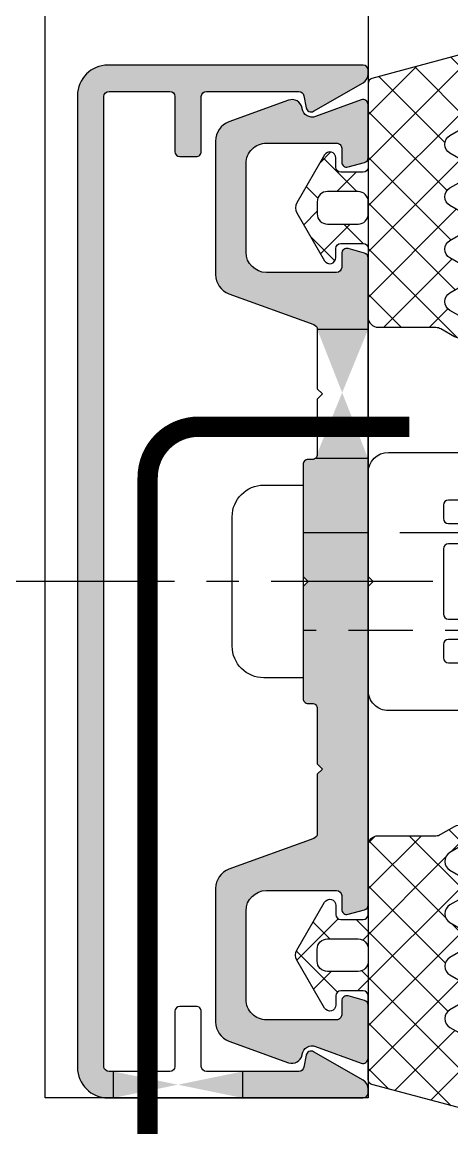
# Model space of a CAD drawing. Header units: millimetres. Extents: x -17234 to -8874, y -2869 to 1211.
# Drawn here: x -17150.8 to -17129.7, y -601.1 to -546.7 of the extents above; entities that cross this region are included whole.
import ezdxf

# ---------------------------------------------------------------- set-up
doc = ezdxf.new("R2010")
doc.units = ezdxf.units.MM
for name, pattern in [('CENTER', [50.800000000000004, 31.75, -6.35, 6.35, -6.35]), ('DASHED', [19.049999999999997, 12.7, -6.35]), ('DASHED2', [9.524999999999999, 6.35, -3.175])]:
    doc.linetypes.add(name, pattern=pattern)
for name, color, linetype in [('Centerline', 6, 'CENTER'), ('Drain Path', 6, 'Continuous'), ('Gasket EPDM', 32, 'Continuous'), ('Gasket Silicone', 20, 'Continuous'), ('Profile', 1, 'Continuous'), ('Profile View', 9, 'Continuous'), ('PVC Spacer', 3, 'Continuous'), ('Screw', 9, 'Continuous')]:
    doc.layers.add(name, color=color, linetype=linetype)

# ---------------------------------------------------------------- blocks, each defined once
blk = doc.blocks.new('EGG - 01')
at = {"layer": 'Gasket EPDM', "ltscale": 0.5}
h = blk.add_hatch(dxfattribs=at)
h.set_pattern_fill('ANSI37', color=5, scale=0.5, style=0)
h.set_pattern_definition([(45, (16931.76398021643, 552.2421061978254), (-1.122532015133644, 1.122532015133644), []), (135, (16931.76398021643, 552.2421061978254), (-1.122532015133644, -1.122532015133644), [])])
edge = h.paths.add_edge_path()
edge.add_arc((7.003679740504693, -0.746193317245968), 0.4999999999998441, 299.9999999999973, 420.0000000000027)
edge.add_line((7.253679740504595, -0.3131806153538719), (6.521628932947351, 0.1094691154501106))
edge.add_arc((6.77162893294786, 0.5424818173420363), 0.5000000000000001, 120.0000000000673, 239.9999999999327, ccw=False)
edge.add_line((6.521628932947351, 0.9754945192339619), (7.253679740504595, 1.398144250037944))
edge.add_arc((7.00367974050448, 1.831156951930097), 0.4999999999999998, 300.0000000000152, 419.9999999999848)
edge.add_line((7.253679740504595, 2.26416965382225), (6.521628932947351, 2.686819384626006))
edge.add_arc((6.77162893294786, 3.119832086517931), 0.5000000000000001, 120.0000000000673, 239.9999999999327, ccw=False)
edge.add_line((6.521628932947351, 3.552844788409857), (7.25367974051187, 3.975494519217818))
edge.add_arc((7.00367974051187, 4.408507221110038), 0.5000000000000002, 299.9999999999999, 359.9999999999793)
edge.add_line((7.50367974051187, 4.408507221109858), (7.50367974051187, 7.001122055274095))
edge.add_arc((7.003679740510961, 7.001122055273398), 0.5000000000009095, 7.989553359821821e-11, 105.0000000000745)
edge.add_line((6.874270217958838, 7.484084968418642), (2.688974979217164, 6.362638489112896))
edge.add_arc((2.753679740493602, 6.121157032540927), 0.249999999999921, 105.0000000001964, 180.0000000002782)
edge.add_line((2.503679740493681, 6.121157032539713), (2.503679740493681, 1.999999999999318))
edge.add_arc((2.253679740491407, 2.000000000000682), 0.2500000000022737, 269.99999999968736, 359.99999999968736, ccw=False)
edge.add_line((2.253679740490043, 1.749999999998408), (1.167927419020998, 1.749999999998408))
edge.add_arc((1.167927419020998, 1.999999999998408), 0.25, 180, 270, ccw=False)
edge.add_line((0.9179274190209981, 1.999999999998408), (0.9179274190209981, 2.449999999998681))
edge.add_arc((0.6179274190208797, 2.449999999998458), 0.3000000000001184, 4.257702533584149e-11, 149.9999999999438)
edge.add_line((0.3581197978855926, 2.599999999998772), (-0.9986533347109798, 0.2499999999984084))
edge.add_arc((-0.5656406328201353, -6.821210263296962e-13), 0.4999999999983546, 150.0000000000115, 209.9999999999885)
edge.add_line((-0.9986533347109798, -0.2499999999997726), (0.3581197978855926, -2.600000000001955))
edge.add_arc((0.6179274190208797, -2.450000000001642), 0.3000000000001184, 210.0000000000561, 359.9999999999574)
edge.add_line((0.9179274190209981, -2.450000000001864), (0.9179274190209981, -2.000000000001592))
edge.add_arc((1.167927419020998, -2.000000000001592), 0.25, 90, 180, ccw=False)
edge.add_line((1.167927419020998, -1.750000000001592), (2.253679740490043, -1.750000000001592))
edge.add_arc((2.253679740491748, -2.000000000003524), 0.2500000000019327, 3.3867308957269415e-10, 90.00000000039091, ccw=False)
edge.add_line((2.503679740493681, -2.000000000002046), (2.503679740493681, -5.37645785702091))
edge.add_arc((3.003679740493681, -5.37645785702091), 0.5, 180, 270)
edge.add_line((3.003679740493681, -5.87645785702091), (5.827380753220496, -5.87645785702091))
edge.add_arc((5.827380753220381, -6.37645785702091), 0.5, 59.99999999998482, 89.99999999998693, ccw=False)
edge.add_line((6.077380753220496, -5.943445155128757), (6.753679740504595, -6.333906557489399))
edge.add_arc((7.003679740504595, -5.900893855597587), 0.4999999999996472, 239.9999999999766, 419.9999999999766)
edge.add_line((7.253679740504595, -5.467881153705775), (6.521628932947351, -5.045231422901793))
edge.add_arc((6.77162893294786, -4.612218721009867), 0.5000000000000001, 120.0000000000673, 239.9999999999327, ccw=False)
edge.add_line((6.521628932947351, -4.179206019117942), (7.253679740504595, -3.756556288313959))
edge.add_arc((7.00367974050448, -3.323543586421806), 0.4999999999999998, 300.0000000000152, 419.9999999999848)
edge.add_line((7.253679740504595, -2.890530884529653), (6.521628932947351, -2.467881153725898))
edge.add_arc((6.77162893294786, -2.034868451833972), 0.5000000000000001, 120.0000000000673, 239.9999999999327, ccw=False)
edge.add_line((6.521628932947351, -1.601855749942047), (7.253679740504595, -1.179206019138064))
edge = h.paths.add_edge_path(flags=16)
edge.add_arc((0.4999999999998689, -0.3000018669307739), 0.4999999999998689, 179.999999999985, 270.000000000015)
edge.add_line((0.5, -0.8000018669306428), (2.009099999995669, -0.8000018669288238))
edge.add_arc((2.009099999995215, -0.3000018669283691), 0.5000000000004547, 270.0000000000521, 359.9999999997916)
edge.add_line((2.509099999995669, -0.300001866930188), (2.509099999995669, 0.300001866930188))
edge.add_arc((2.009099999996124, 0.3000018669292785), 0.4999999999995453, 1.042204158022913e-10, 90.00000000005213)
edge.add_line((2.009099999995669, 0.8000018669288238), (0.5, 0.8000018669306428))
edge.add_arc((0.4999999999998689, 0.3000018669307739), 0.4999999999998689, 89.99999999998498, 180.000000000015)
edge.add_line((0, 0.3000018669306428), (0, -0.3000018669306428))
for points in [[(7.253679740504595, -1.179206019138064, 0.5773502691896574), (7.253679740504595, -0.3131806153538719), (6.521628932947351, 0.1094691154501106, -0.5773502691888426), (6.521628932947351, 0.9754945192339619), (7.253679740504595, 1.398144250037944, 0.577350269189449), (7.253679740504595, 2.26416965382225), (6.521628932947351, 2.686819384626006, -0.5773502691888426), (6.521628932947351, 3.552844788409857), (7.25367974051187, 3.975494519217818, 0.2679491924310263), (7.50367974051187, 4.408507221109858), (7.50367974051187, 7.001122055274095, 0.4931454260312742), (6.874270217958838, 7.484084968418642), (2.688974979217164, 6.362638489112896, 0.3394542588637746), (2.503679740493681, 6.121157032539713), (2.503679740493681, 1.999999999999318, -0.414213562373095), (2.253679740490043, 1.749999999998408), (1.167927419020998, 1.749999999998408, -0.4142135623730951), (0.9179274190209981, 1.999999999998408), (0.9179274190209981, 2.449999999998681, 0.7673269879782757), (0.3581197978855926, 2.599999999998772), (-0.9986533347109798, 0.2499999999984084, 0.2679491924310153), (-0.9986533347109798, -0.2499999999997726), (0.3581197978855926, -2.600000000001955, 0.7673269879782757), (0.9179274190209981, -2.450000000001864), (0.9179274190209981, -2.000000000001592, -0.4142135623730951), (1.167927419020998, -1.750000000001592), (2.253679740490043, -1.750000000001592, -0.4142135623733614), (2.503679740493681, -2.000000000002046), (2.503679740493681, -5.37645785702091, 0.414213562373095), (3.003679740493681, -5.87645785702091), (5.827380753220496, -5.87645785702091, -0.1316524975874049), (6.077380753220496, -5.943445155128757), (6.753679740504595, -6.333906557489399, 1), (7.253679740504595, -5.467881153705775), (6.521628932947351, -5.045231422901793, -0.5773502691888426), (6.521628932947351, -4.179206019117942), (7.253679740504595, -3.756556288313959, 0.577350269189449), (7.253679740504595, -2.890530884529653), (6.521628932947351, -2.467881153725898, -0.5773502691888426), (6.521628932947351, -1.601855749942047)], [(0, -0.3000018669306428, 0.4142135623732486), (0.5, -0.8000018669306428), (2.009099999995669, -0.8000018669288238, 0.4142135623717632), (2.509099999995669, -0.300001866930188), (2.509099999995669, 0.300001866930188, 0.4142135623728287), (2.009099999995669, 0.8000018669288238), (0.5, 0.8000018669306428, 0.4142135623732486), (0, 0.3000018669306428)]]:
    blk.add_lwpolyline(points, format="xyb", close=True, dxfattribs=at)

msp = doc.modelspace()

# ---------------------------------------------------------------- hatches: boundary and pattern name
at = {"layer": 'Gasket Silicone', "ltscale": 0.5}
h = msp.add_hatch(color=1, dxfattribs=at)
h.dxf.hatch_style = 1
edge = h.paths.add_edge_path(flags=16)
edge.add_line((-17139.96805710145, -598.339442980067), (-17139.96805710145, -599.6394429800645))
edge.add_line((-17146.31805710145, -598.339442980067), (-17146.31805710145, -599.6394429800645))
edge = h.paths.add_edge_path()
edge.add_line((-17139.96805710145, -598.3394429800601), (-17139.96805710145, -599.6394429800614))
edge.add_line((-17139.96805710145, -599.6394429800614), (-17134.04305710144, -599.6394429800554))
edge.add_arc((-17134.04305710144, -599.3894429800567), 0.2499999999986642, 270, 360.0000000003062)
edge.add_line((-17133.79305710144, -599.3894429800554), (-17133.79305710144, -599.2041324773824))
edge.add_arc((-17134.29305710144, -599.2041324773847), 0.500000000003638, 0, 59.99999999972206)
edge.add_line((-17134.04305710144, -598.7711197754894), (-17136.47359162309, -597.367850015146))
edge.add_arc((-17136.59859162309, -597.5843563660942), 0.2500000000017435, 60.0000000002307, 169.9999999998189)
edge.add_line((-17136.84479356134, -597.5409443216763), (-17136.94916338841, -598.1328550244749))
edge.add_arc((-17137.19536532666, -598.0894429800585), 0.2499999999997382, 270, 350.00000000007685, ccw=False)
edge.add_line((-17137.19536532666, -598.3394429800583), (-17139.96805710145, -598.3394429800601))
edge = h.paths.add_edge_path()
edge.add_line((-17146.31805710145, -599.6394429800678), (-17146.31805710145, -598.3394429800667))
edge.add_line((-17146.31805710145, -598.3394429800668), (-17146.53055710142, -598.339442980067))
edge.add_arc((-17146.53055710142, -598.0894429800663), 0.2500000000006537, 180.0000000001498, 270, ccw=False)
edge.add_line((-17146.78055710142, -598.089442980067), (-17146.78055710146, -550.3894429800663))
edge.add_arc((-17146.53055710146, -550.3894429800675), 0.250000000001819, 90.00000000069372, 180, ccw=False)
edge.add_line((-17146.53055710146, -550.1394429800657), (-17143.54305710144, -550.1394429800627))
edge.add_arc((-17143.54305710144, -550.3894429800613), 0.24999999999865, -3.09398728859378e-10, 90, ccw=False)
edge.add_line((-17143.29305710145, -550.3894429800627), (-17143.29305710144, -553.0894429800634))
edge.add_arc((-17143.04305710144, -553.0894429800621), 0.250000000001819, 180, 269.9999999993014)
edge.add_line((-17143.04305710144, -553.339442980064), (-17142.24305710144, -553.3394429800616))
edge.add_arc((-17142.24305710145, -553.0894429800629), 0.2499999999986358, 270, 360.0000000003126)
edge.add_line((-17141.99305710145, -553.0894429800616), (-17141.99305710145, -550.3894429800608))
edge.add_arc((-17141.74305710144, -550.3894429800621), 0.250000000001819, 90.0000000006986, 180, ccw=False)
edge.add_line((-17141.74305710145, -550.1394429800603), (-17137.19536532671, -550.1394429800572))
edge.add_arc((-17137.19536532671, -550.3894429800592), 0.2500000000020037, 10.000000000020691, 89.99999999958311, ccw=False)
edge.add_line((-17136.94916338845, -550.346030935642), (-17136.84479356138, -550.9379416384405))
edge.add_arc((-17136.59859162313, -550.894529594025), 0.2499999999995914, 189.9999999997323, 300.000000000456)
edge.add_line((-17136.47359162313, -551.1110359449698), (-17134.04305710149, -549.7077661846203))
edge.add_arc((-17134.29305710149, -549.2747534827241), 0.5000000000070635, 300.0000000004954, 359.9999999996303)
edge.add_line((-17133.79305710149, -549.2747534827273), (-17133.79305710149, -549.0894429800543))
edge.add_arc((-17134.04305710149, -549.0894429800553), 0.25, 0, 89.99999999976876)
edge.add_line((-17134.04305710149, -548.8394429800553), (-17146.58055710146, -548.839442980067))
edge.add_arc((-17146.58055710146, -550.3394429800682), 1.500000000001123, 90, 179.9999999999571)
edge.add_line((-17148.08055710146, -550.339442980067), (-17148.08055710141, -598.1394429800681))
edge.add_arc((-17146.58055710142, -598.1394429800675), 1.5, 180, 270.0000000000467)
edge.add_line((-17146.58055710141, -599.6394429800675), (-17146.31805710145, -599.6394429800679))
h = msp.add_hatch(color=1, dxfattribs=at)
h.dxf.hatch_style = 1
edge = h.paths.add_edge_path(flags=17)
edge.add_line((-17133.79305710147, -561.8408200501605), (-17136.29305710145, -561.8408200501605))
edge.add_line((-17133.79305710149, -568.1908200501614), (-17136.39491097215, -568.19082005016))
edge = h.paths.add_edge_path()
edge.add_line((-17136.29305710147, -561.8408200501605), (-17133.79305710149, -561.8408200501605))
edge.add_line((-17133.79305710149, -561.8408200501605), (-17133.7930571015, -558.3253799100663))
edge.add_arc((-17134.0430571015, -558.3253799100676), 0.250000000001819, 0, 74.999999999169)
edge.add_line((-17133.97835234022, -558.0838984534942), (-17134.7782544312, -557.8692176709197))
edge.add_arc((-17134.84305710145, -558.1106728715877), 0.2500000000025687, 74.97676808802632, 179.9999999992851)
edge.add_line((-17135.09305710145, -558.1106728715846), (-17135.09305710145, -558.7894807416366))
edge.add_arc((-17135.34305710145, -558.789480741637), 0.25, -90.00000000051301, 0, ccw=False)
edge.add_line((-17135.34305710145, -559.039480741637), (-17138.79305710147, -559.0394807416402))
edge.add_arc((-17138.79305710147, -558.0394807416366), 1.000000000003666, 180.0000000002101, 269.99999999989575, ccw=False)
edge.add_line((-17139.79305710147, -558.0394807416402), (-17139.79305710148, -553.6818650015344))
edge.add_arc((-17138.79305710148, -553.6818650015312), 0.999999999996362, 89.99999999970731, 180, ccw=False)
edge.add_line((-17138.79305710148, -552.6818650015348), (-17135.34305710146, -552.6818650015308))
edge.add_arc((-17135.34305710146, -552.9318650015294), 0.2499999999986358, -3.126956471533049e-10, 90, ccw=False)
edge.add_line((-17135.09305710146, -552.9318650015308), (-17135.09305710146, -553.6106728715846))
edge.add_arc((-17134.84305710146, -553.6106728715852), 0.25, 180, 285.0232319127275)
edge.add_line((-17134.77825443121, -553.8521280722499), (-17133.97835234023, -553.637447289672))
edge.add_arc((-17134.0430571015, -553.3959658331024), 0.2499999999975933, 285.0000000003581, 360.0000000007311)
edge.add_line((-17133.79305710151, -553.3959658330992), (-17133.79305710147, -550.7874925923376))
edge.add_arc((-17134.04305710147, -550.7874925923337), 0.250000000001819, 0, 110.0000000007632)
edge.add_line((-17134.1285621373, -550.5525694371354), (-17136.37411893234, -551.3698852698897))
edge.add_arc((-17136.545129004, -550.9000389594963), 0.4999999999996144, 190.0000000003368, 289.9999999997839, ccw=False)
edge.add_line((-17137.03753288051, -550.9868630483326), (-17137.04347021255, -550.9531907650841))
edge.add_arc((-17137.53587408906, -551.0400148539176), 0.500000000001401, 9.999999999973527, 109.9999999997262)
edge.add_line((-17137.70688416072, -550.5701685435224), (-17140.6350772448, -551.6359436663175))
edge.add_arc((-17140.29305710147, -552.5756362871048), 1.000000000001803, 110.000000000063, 179.9999999999552)
edge.add_line((-17141.29305710148, -552.575636287104), (-17141.29305710147, -559.1457094560761))
edge.add_arc((-17140.29305710147, -559.1457094560772), 1.000000000001819, 180, 250.000000000099)
edge.add_line((-17140.63507724479, -560.0854020768651), (-17136.45755206564, -561.6058968949643))
edge.add_arc((-17136.54305710148, -561.840820050164), 0.2500000000042136, 8.01207988843089e-10, 69.99999999947448, ccw=False)
edge = h.paths.add_edge_path()
edge.add_line((-17133.79305710148, -568.1908200501614), (-17136.39491097215, -568.1908200501599))
edge.add_arc((-17136.54305710146, -567.9894429800407), 0.25, 269.9999999994968, 306.34062869245076, ccw=False)
edge.add_line((-17136.54305710147, -568.2394429800407), (-17136.74305710146, -568.2394429800396))
edge.add_arc((-17136.74305710146, -568.4894429800413), 0.2500000000016698, 90, 179.9999999996955)
edge.add_line((-17136.99305710146, -568.4894429800399), (-17136.99305710145, -573.9894429800594))
edge.add_line((-17136.99305710145, -573.9894429800594), (-17136.74305710143, -574.2394429800406))
edge.add_line((-17136.74305710143, -574.2394429800406), (-17136.99305710145, -574.4894429800576))
edge.add_line((-17136.99305710145, -574.4894429800576), (-17136.99305710145, -579.9894429800413))
edge.add_arc((-17136.74305710145, -579.989442980042), 0.25, 180, 270.0000000005862)
edge.add_line((-17136.74305710145, -580.239442980042), (-17136.54305710145, -580.2394429800399))
edge.add_arc((-17136.54305710145, -580.4894429800405), 0.2500000000004547, 1.8241053112433292e-10, 90, ccw=False)
edge.add_line((-17136.29305710145, -580.4894429800397), (-17136.29305710144, -583.2130659099781))
edge.add_line((-17136.29305710144, -583.2130659099781), (-17136.04305710144, -583.4630659099727))
edge.add_line((-17136.04305710144, -583.4630659099727), (-17136.29305710144, -583.7130659099745))
edge.add_line((-17136.29305710144, -583.7130659099745), (-17136.29305710144, -586.6380659099547))
edge.add_arc((-17136.54305710144, -586.6380659099573), 0.249999999996362, -70.00000000123708, 0, ccw=False)
edge.add_line((-17136.45755206561, -586.8729890651514), (-17140.63507724477, -588.3934838832618))
edge.add_arc((-17140.29305710144, -589.3331765040446), 0.9999999999964991, 109.9999999999517, 180.0000000002028)
edge.add_line((-17141.29305710144, -589.3331765040481), (-17141.29305710144, -595.9032496730184))
edge.add_arc((-17140.29305710143, -595.9032496730179), 1.000000000003638, 180, 249.9999999998378)
edge.add_line((-17140.63507724476, -596.8429422938063), (-17137.70688416067, -597.9087174165912))
edge.add_arc((-17137.53587408901, -597.4388711061993), 0.4999999999991015, 249.9999999999729, 349.9999999999775)
edge.add_line((-17137.04347021251, -597.5256951950328), (-17137.03753288047, -597.492022911784))
edge.add_arc((-17136.54512900396, -597.5788470006212), 0.5000000000002709, 70.00000000004587, 169.9999999995605, ccw=False)
edge.add_line((-17136.3741189323, -597.1090006902278), (-17134.12856213726, -597.9263165229719))
edge.add_arc((-17134.04305710143, -597.6913933677782), 0.2499999999973473, 249.9999999997891, 360.0000000014038)
edge.add_line((-17133.79305710143, -597.6913933677721), (-17133.79305710147, -595.0829201270104))
edge.add_arc((-17134.04305710147, -595.0829201270103), 0.25, 0, 75.0000000002703)
edge.add_line((-17133.97835234019, -594.8414386704377), (-17134.77825443117, -594.6267578878638))
edge.add_arc((-17134.84305710142, -594.8682130885256), 0.2499999999975756, 74.97676808685593, 180.0000000002768)
edge.add_line((-17135.09305710142, -594.8682130885269), (-17135.09305710142, -595.5470209585807))
edge.add_arc((-17135.34305710142, -595.5470209585798), 0.25, -89.99999999979809, 0, ccw=False)
edge.add_line((-17135.34305710142, -595.7970209585798), (-17138.79305710144, -595.7970209585843))
edge.add_arc((-17138.79305710144, -594.7970209585865), 0.9999999999977973, 179.9999999998738, 270.00000000020844, ccw=False)
edge.add_line((-17139.79305710144, -594.7970209585843), (-17139.79305710144, -590.4394052184786))
edge.add_arc((-17138.79305710144, -590.4394052184782), 1, 89.99999999998448, 180, ccw=False)
edge.add_line((-17138.79305710144, -589.4394052184782), (-17135.34305710143, -589.4394052184748))
edge.add_arc((-17135.34305710143, -589.6894052184736), 0.2499999999986642, -3.062154974031728e-10, 90, ccw=False)
edge.add_line((-17135.09305710143, -589.6894052184749), (-17135.09305710143, -590.3682130885287))
edge.add_arc((-17134.84305710143, -590.3682130885293), 0.25, 180, 285.0232319127267)
edge.add_line((-17134.77825443117, -590.609668289194), (-17133.97835234019, -590.3949875066143))
edge.add_arc((-17134.04305710145, -590.1535060500196), 0.2500000000186282, 284.9999999960452, 359.9999999945414)
edge.add_line((-17133.79305710144, -590.1535060500433), (-17133.79305710148, -568.1908200501614))

# ---------------------------------------------------------------- linework, layer by layer
at = {"layer": 'Centerline', "ltscale": 0.25}
msp.add_lwpolyline([(-16990.91805710147, -574.2394429800398), (-17153.16805710147, -574.2394429800407)], dxfattribs=at)
at = {"layer": 'Drain Path', "linetype": 'DASHED', "ltscale": 0.25}
msp.add_lwpolyline([(-17144.63055710148, -612.1410579634482, 0, 3, 0), (-17144.63055710148, -606.1410579634482, 1, 1, 0), (-17144.63055710148, -569.1276315151024, 1, 1, -0.414213562373095), (-17142.13055710148, -566.6276315151024, 1, 1, 0), (-17131.7591308076, -566.6276315151024, 0, 0, 0)], format="xyseb", dxfattribs=at)
at = {"layer": 'Profile', "color": 9, "ltscale": 0.5}
for points in [[(-17148.08055710142, -598.1394429800681, 0.414213562373095), (-17146.58055710141, -599.6394429800681), (-17134.04305710144, -599.6394429800554, 0.4142135623730951), (-17133.79305710144, -599.3894429800554), (-17133.79305710144, -599.2041324773824, 0.2679491924310983), (-17134.04305710144, -598.7711197754894), (-17136.47359162309, -597.367850015146, 0.5205670505520921), (-17136.84479356134, -597.5409443216764), (-17136.94916338841, -598.1328550244749, -0.3639702342668195), (-17137.19536532666, -598.3394429800579), (-17141.74305710144, -598.3394429800616, -0.4142135623728287), (-17141.99305710144, -598.0894429800616), (-17141.99305710145, -595.3894429800627, 0.4142135623735274), (-17142.24305710145, -595.1394429800627), (-17143.04305710144, -595.1394429800645, 0.4142135623727311), (-17143.29305710144, -595.3894429800645), (-17143.29305710144, -598.0894429800652, -0.4142135623725623), (-17143.54305710144, -598.3394429800634), (-17146.53055710142, -598.339442980067, -0.4142135623730951), (-17146.78055710142, -598.089442980067), (-17146.78055710146, -550.3894429800663, -0.414213562373095), (-17146.53055710146, -550.1394429800663), (-17143.54305710144, -550.1394429800627, -0.4142135623725623), (-17143.29305710144, -550.3894429800627), (-17143.29305710144, -553.0894429800634, 0.4142135623727311), (-17143.04305710144, -553.3394429800634), (-17142.24305710145, -553.3394429800616, 0.4142135623735274), (-17141.99305710145, -553.0894429800616), (-17141.99305710145, -550.3894429800608, -0.4142135623728287), (-17141.74305710145, -550.1394429800608), (-17137.1953653267, -550.1394429800572, -0.3639702342668195), (-17136.94916338845, -550.346030935642), (-17136.84479356138, -550.9379416384405, 0.5205670505520921), (-17136.47359162313, -551.1110359449691), (-17134.04305710149, -549.7077661846203, 0.2679491924310983), (-17133.79305710149, -549.2747534827273), (-17133.79305710149, -549.0894429800543, 0.4142135623730951), (-17134.04305710149, -548.8394429800543), (-17146.58055710146, -548.839442980067, 0.414213562373095), (-17148.08055710146, -550.339442980067)], [(-17136.29305710145, -580.4894429800397), (-17136.29305710144, -583.2130659099781), (-17136.04305710144, -583.4630659099727), (-17136.29305710144, -583.7130659099745), (-17136.29305710144, -586.6380659099547, -0.3152987888786639), (-17136.45755206561, -586.8729890651508), (-17140.63507724477, -588.3934838832616, 0.3152987888791687), (-17141.29305710144, -589.3331765040481), (-17141.29305710144, -595.9032496730184, 0.315298788879226), (-17140.63507724476, -596.8429422938067), (-17137.70688416067, -597.9087174165912, 0.466307658154346), (-17137.04347021251, -597.5256951950329), (-17137.03753288047, -597.4920229117839, -0.4663076581537317), (-17136.3741189323, -597.1090006902274), (-17134.12856213726, -597.9263165229719, 0.520567050556975), (-17133.79305710143, -597.6913933677721), (-17133.79305710147, -595.0829201270104, 0.3394542588631598), (-17133.97835234019, -594.8414386704377), (-17134.77825443117, -594.6267578878638, 0.493271452683928), (-17135.09305710142, -594.8682130885269), (-17135.09305710142, -595.5470209585807, -0.4142135623746934), (-17135.34305710142, -595.7970209585807), (-17138.79305710144, -595.7970209585843, -0.4142135623731562), (-17139.79305710144, -594.7970209585843), (-17139.79305710144, -590.4394052184786, -0.4142135623730339), (-17138.79305710144, -589.4394052184786), (-17135.34305710143, -589.4394052184749, -0.4142135623717632), (-17135.09305710143, -589.6894052184749), (-17135.09305710143, -590.3682130885287, 0.493271452683928), (-17134.77825443117, -590.6096682891936), (-17133.97835234019, -590.3949875066143, 0.3394542588631598), (-17133.79305710144, -590.1535060500433), (-17133.7930571015, -558.3253799100663, 0.3394542588631598), (-17133.97835234022, -558.0838984534936), (-17134.7782544312, -557.8692176709197, 0.493271452683928), (-17135.09305710145, -558.1106728715846), (-17135.09305710145, -558.7894807416366, -0.4142135623717632), (-17135.34305710145, -559.0394807416366), (-17138.79305710147, -559.0394807416402, -0.4142135623730339), (-17139.79305710147, -558.0394807416402), (-17139.79305710147, -553.6818650015344, -0.4142135623731567), (-17138.79305710148, -552.6818650015344), (-17135.34305710146, -552.6818650015308, -0.4142135623746934), (-17135.09305710146, -552.9318650015308), (-17135.09305710146, -553.6106728715846, 0.493271452683928), (-17134.77825443121, -553.8521280722495), (-17133.97835234023, -553.637447289672, 0.3394542588631598), (-17133.79305710151, -553.3959658330992), (-17133.79305710147, -550.7874925923376, 0.520567050556975), (-17134.1285621373, -550.552569437136), (-17136.37411893234, -551.3698852698896, -0.4663076581537317), (-17137.03753288051, -550.986863048333), (-17137.04347021255, -550.9531907650841, 0.466307658154346), (-17137.70688416072, -550.5701685435239), (-17140.6350772448, -551.6359436663175, 0.3152987888792255), (-17141.29305710148, -552.575636287104), (-17141.29305710147, -559.1457094560761, 0.3152987888791589), (-17140.63507724479, -560.0854020768644), (-17136.45755206564, -561.6058968949643, -0.3152987888789138), (-17136.29305710147, -561.8408200501605), (-17136.29305710147, -564.7658200501608), (-17136.04305710147, -565.0158200501608), (-17136.29305710147, -565.2658200501644), (-17136.29305710146, -567.9894429800404, -0.4142135623753741), (-17136.54305710147, -568.2394429800408), (-17136.74305710146, -568.2394429800396, 0.4142135623756257), (-17136.99305710146, -568.4894429800399), (-17136.99305710145, -573.9894429800594), (-17136.74305710143, -574.2394429800406), (-17136.99305710145, -574.4894429800576), (-17136.99305710145, -579.9894429800413, 0.4142135623752261), (-17136.74305710145, -580.2394429800413), (-17136.54305710145, -580.23944298004, -0.4142135623745352)]]:
    msp.add_lwpolyline(points, format="xyb", close=True, dxfattribs=at)
at = {"layer": 'Profile View', "ltscale": 0.5}
for points in [[(-17133.79305710147, -424.2394429800406), (-17133.79305710148, -599.6394429800554), (-17149.66805710147, -599.6394429800552), (-17149.66805710147, -424.2394429800407)], [(-17133.79305710147, -561.8408200501605), (-17136.29305710145, -561.8408200501605)], [(-17133.79305710149, -568.1908200501614), (-17136.39491097215, -568.19082005016)], [(-17146.31805710145, -598.339442980067), (-17146.31805710145, -599.6394429800645)], [(-17139.96805710145, -598.339442980067), (-17139.96805710145, -599.6394429800645)]]:
    msp.add_lwpolyline(points, dxfattribs=at)
at = {"layer": 'PVC Spacer', "ltscale": 0.5}
for points in [[(-17129.34305710148, -580.5894429802032), (-17132.79305710148, -580.5894429802075, -0.4142135623736351), (-17133.79305710148, -579.589442980207), (-17133.79305710148, -574.4894429817012), (-17133.54305710148, -574.2394429817022), (-17133.54305710148, -574.2394429814366), (-17133.54305710148, -574.2394429814366), (-17133.79305710148, -573.9894429814375), (-17133.79305710148, -568.8894429800772, -0.414213562372696), (-17132.79305710148, -567.8894429800775), (-17129.34305710148, -567.8894429800738, -0.4142135623733614)], [(-17129.34305710148, -570.2394429800776), (-17129.84305710148, -570.2394429800773, 0.414213562373095), (-17130.09305710148, -570.4894429800773), (-17130.09305710148, -571.1394429800774, 0.414213562373095), (-17129.84305710148, -571.3894429800774), (-17127.79305710148, -571.3894429800774, 0.4142135623724291)], [(-17126.94305710149, -572.3894429800774), (-17129.84305710148, -572.3894429800774, 0.414213562373095), (-17130.09305710148, -572.6394429800774), (-17130.09305710148, -575.8394429800775, 0.414213562373095), (-17129.84305710148, -576.0894429800775), (-17126.94305710149, -576.0894429800775, -0.414213562373095)], [(-17127.79305710148, -577.0894429800759), (-17129.84305710148, -577.0894429800759, 0.414213562373095), (-17130.09305710148, -577.3394429800759), (-17130.09305710148, -577.989442980078, 0.414213562373095), (-17129.84305710148, -578.239442980078), (-17129.34305710148, -578.2394429800777, -0.4142135623722959)]]:
    msp.add_lwpolyline(points, format="xyb", dxfattribs=at)
at = {"layer": 'Screw'}
msp.add_lwpolyline([(-17138.92345710145, -569.5023429800403), (-17136.99305710145, -569.5023429800401), (-17136.99305710145, -578.9765429800409), (-17138.92345710145, -578.9765429800409, -0.414213562373095), (-17140.47285710145, -577.427142980041), (-17140.47285710145, -571.0517429800402, -0.4142135623730951)], format="xyb", close=True, dxfattribs=at)
at = {"layer": 'Screw', "linetype": 'DASHED2', "ltscale": 0.5}
msp.add_lwpolyline([(-17136.99305710145, -571.8264429800406), (-17098.25221510145, -571.8264429800406), (-17092.54305710145, -574.2394429800406), (-17098.25221510145, -576.6524429800406), (-17136.99305710145, -576.6524429800406)], dxfattribs=at)

# ---------------------------------------------------------------- block references
at = {"layer": 'Gasket EPDM'}
msp.add_blockref('EGG - 01', (-17136.29673684197, -555.860672871565), dxfattribs=at)
at = {"layer": 'Gasket EPDM', "xscale": -1, "rotation": 180}
msp.add_blockref('EGG - 01', (-17136.29673684197, -592.6182130885164), dxfattribs=at)

doc.saveas('drawing.dxf')
